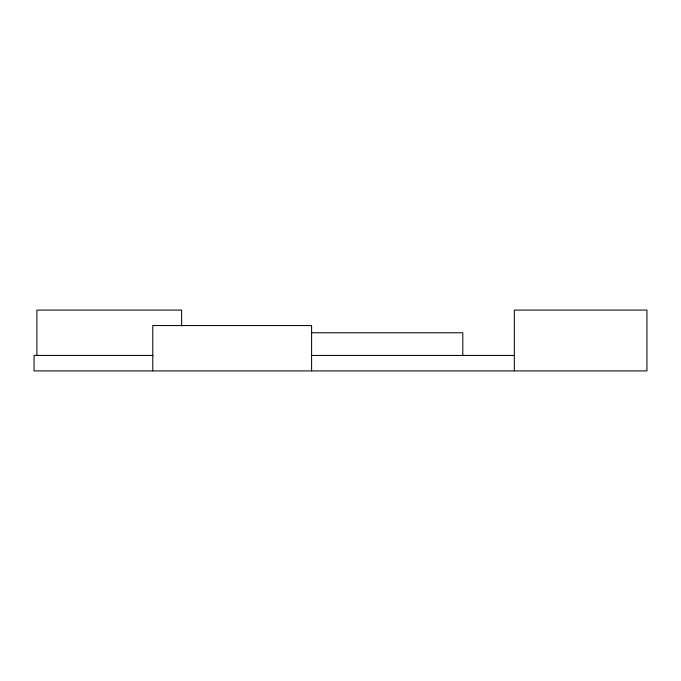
<?xml version="1.0" encoding="UTF-8"?>
<svg xmlns="http://www.w3.org/2000/svg" width="681" height="681" viewBox="0 0 681 681"><rect width="100%" height="100%" fill="white"/><g stroke="black" fill="none" stroke-linecap="round" stroke-linejoin="round"><path stroke-width="1.02" d="M311.753 332.771L462.816 332.771L462.816 355.448M153.106 355.448L34.05 355.448L34.05 370.907L646.95 370.907L646.95 310.093L514.325 310.093L514.325 370.907M311.6 355.448L514.325 355.448M311.6 370.907L311.6 325.552L152.774 325.552L152.774 370.907M181.631 325.91L181.631 310.093L36.902 310.093L36.902 355.448"/></g></svg>
